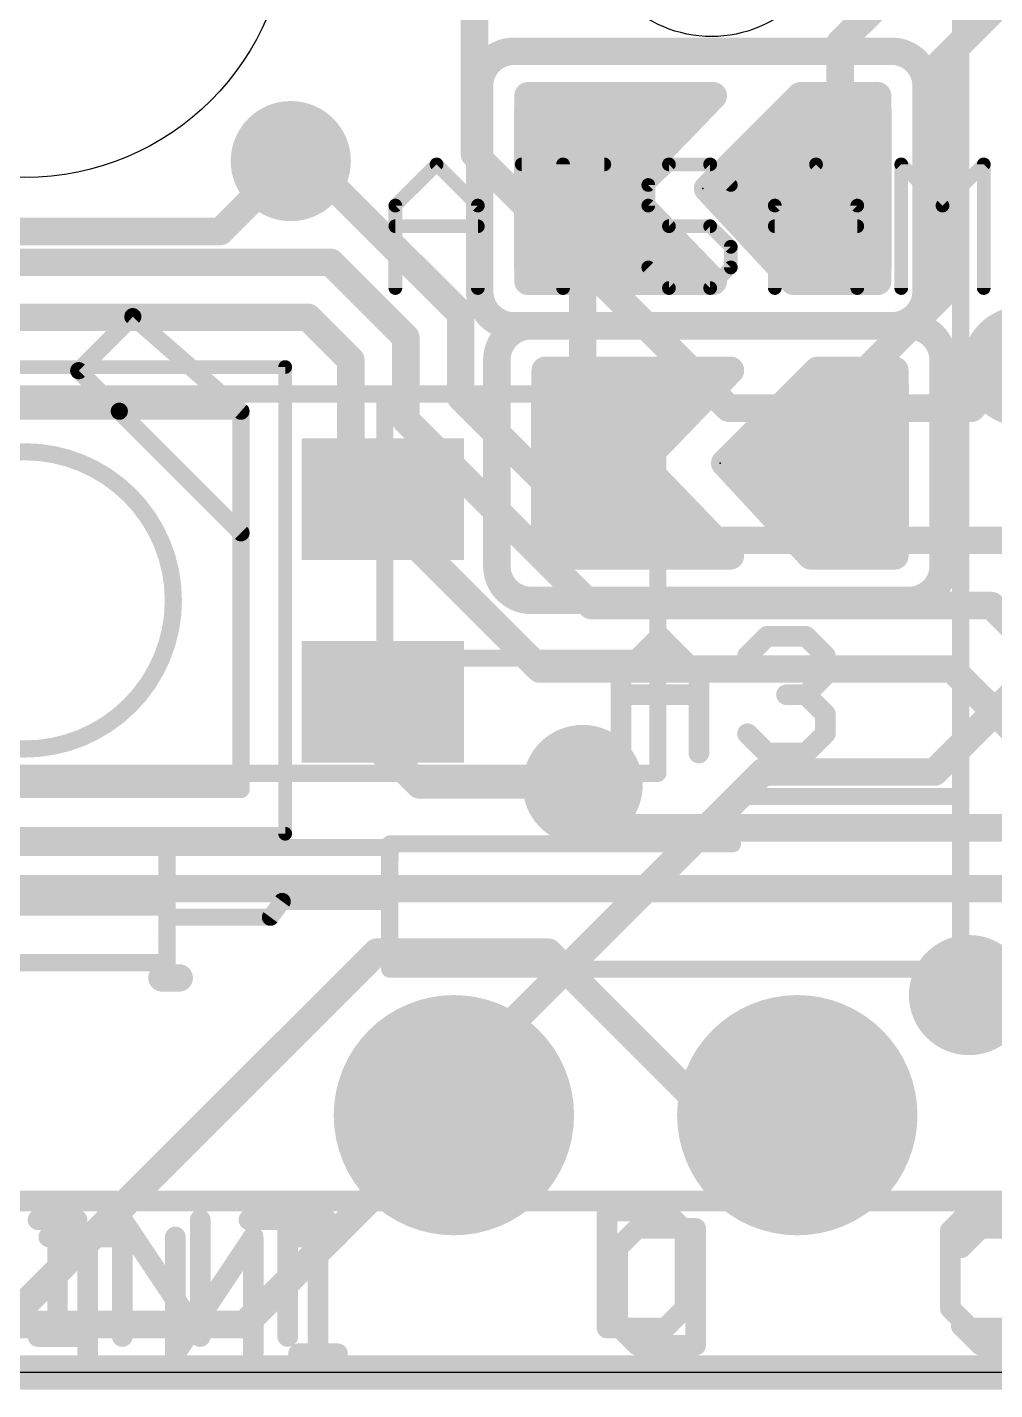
# Model space of a CAD drawing. Extents: x -1.5 to 77.7, y -1.7 to 21.7.
# Drawn here: x 28.59 to 35.75, y -0.13 to 9.96 of the extents above; entities that cross this region are included whole.
import ezdxf

# ---------------------------------------------------------------- set-up
doc = ezdxf.new("R2010")
doc.units = 0
for name, color, linetype in [('1', 12, 'CONTINUOUS'), ('16', 5, 'CONTINUOUS'), ('17', 110, 'CONTINUOUS'), ('18', 110, 'CONTINUOUS'), ('20', 53, 'CONTINUOUS'), ('21', 40, 'CONTINUOUS'), ('22', 6, 'CONTINUOUS'), ('23', 40, 'CONTINUOUS'), ('27', 4, 'CONTINUOUS'), ('46', 140, 'CONTINUOUS')]:
    doc.layers.add(name, color=color, linetype=linetype)

# ---------------------------------------------------------------- blocks, each defined once
blk = doc.blocks.new('ROUNDP')
at = {"const_width": 0.5}
blk.add_lwpolyline([(0, -0.25, 1), (0, 0.25, 1), (0, -0.25)], format="xyb", dxfattribs=at)
blk = doc.blocks.new('RECT')
blk.add_solid([(-0.5, -0.5), (0.5, -0.5), (-0.5, 0.5), (0.5, 0.5)])
blk = doc.blocks.new('RECT121920X243840R50')
at = {"const_width": 0.1905}
blk.add_lwpolyline([(0.2858, -0.5715), (0.2858, 0.5715, 0.4142), (0.1905, 0.6668), (-0.1905, 0.6668, 0.4142), (-0.2858, 0.5715), (-0.2858, -0.5715, 0.4142), (-0.1905, -0.6668), (0.1905, -0.6668, 0.4142)], format="xyb", close=True, dxfattribs=at)
blk.add_solid([(-0.2159, -0.5969), (0.2159, -0.5969), (-0.2159, 0.5969), (0.2159, 0.5969)])
blk = doc.blocks.new('ROUNDV')
at = {"const_width": 0.5}
blk.add_lwpolyline([(0, -0.25, 1), (0, 0.25, 1), (0, -0.25)], format="xyb", dxfattribs=at)

msp = doc.modelspace()

# ---------------------------------------------------------------- linework, layer by layer
at = {"layer": '1'}
for points, const_width in [([(34.6075, 9.8425), (35.286, 10.521)], 0.2032), ([(35.7417, 10.0845), (35.3568, 9.6996)], 0.2032), ([(34.6075, 9.8425), (34.6075, 8.763)], 0.2032), ([(35.3568, 9.6996), (35.3568, 7.974)], 0.2032), ([(33.6685, 9.4496), (32.2985, 9.4496)], 0.2032), ([(32.2985, 9.4496), (32.2985, 8.0764)], 0.2032), ([(33.0073, 8.763), (33.6685, 9.4496)], 0.2032), ([(33.6264, 8.763), (34.313, 9.4496)], 0.2032), ([(34.313, 9.4496), (34.8845, 9.4496)], 0.2032), ([(34.8845, 9.4496), (34.8845, 8.0764)], 0.2032), ([(32.2985, 9.3472), (33.5699, 9.3472)], 0.2032), ([(34.2106, 9.3472), (34.8845, 9.3472)], 0.2032), ([(32.2985, 9.144), (33.3742, 9.144)], 0.2032), ([(34.0074, 9.144), (34.8845, 9.144)], 0.2032), ([(30.0228, 8.4455), (30.5435, 8.9662)], 0.2032), ([(32.2985, 8.9408), (33.1785, 8.9408)], 0.2032), ([(33.8042, 8.9408), (34.8845, 8.9408)], 0.2032), ([(32.2985, 8.7376), (33.0318, 8.7376)], 0.2032), ([(32.5755, 8.763), (32.7025, 8.636)], 0.2032), ([(33.6685, 8.0764), (33.0073, 8.763)], 0.2032), ([(34.263, 8.0764), (33.6264, 8.763)], 0.2032), ([(33.65, 8.7376), (34.8845, 8.7376)], 0.2032), ([(32.7025, 8.636), (32.7025, 6.731)], 0.2032), ([(32.2985, 8.5344), (33.2274, 8.5344)], 0.2032), ([(33.8384, 8.5344), (34.8845, 8.5344)], 0.2032), ([(25.8445, 8.4455), (30.0228, 8.4455)], 0.2032), ([(32.2985, 8.3312), (33.4231, 8.3312)], 0.2032), ([(34.0268, 8.3312), (34.8845, 8.3312)], 0.2032), ([(32.2985, 8.128), (33.6188, 8.128)], 0.2032), ([(32.2985, 8.0764), (33.6685, 8.0764)], 0.2032), ([(34.2152, 8.128), (34.8845, 8.128)], 0.2032), ([(34.8845, 8.0764), (34.263, 8.0764)], 0.2032), ([(35.3568, 7.974), (34.7345, 7.3517)], 0.2032), ([(33.7955, 7.4176), (32.4255, 7.4176)], 0.2032), ([(32.4255, 7.4176), (32.4255, 6.0444)], 0.2032), ([(33.1343, 6.731), (33.7955, 7.4176)], 0.2032), ([(33.7534, 6.731), (34.44, 7.4176)], 0.2032), ([(34.44, 7.4176), (35.0115, 7.4176)], 0.2032), ([(35.0115, 7.4176), (35.0115, 6.0444)], 0.2032), ([(32.4255, 7.3152), (33.6969, 7.3152)], 0.2032), ([(34.3376, 7.3152), (35.0115, 7.3152)], 0.2032), ([(34.7345, 6.731), (34.7345, 7.3517)], 0.2032), ([(32.4255, 7.112), (33.5012, 7.112)], 0.2032), ([(34.1344, 7.112), (35.0115, 7.112)], 0.2032), ([(32.4255, 6.9088), (33.3055, 6.9088)], 0.2032), ([(33.9312, 6.9088), (35.0115, 6.9088)], 0.2032), ([(32.4255, 6.7056), (33.1588, 6.7056)], 0.2032), ([(33.7955, 6.0444), (33.1343, 6.731)], 0.2032), ([(34.39, 6.0444), (33.7534, 6.731)], 0.2032), ([(33.777, 6.7056), (35.0115, 6.7056)], 0.2032), ([(32.4255, 6.5024), (33.3544, 6.5024)], 0.2032), ([(33.9654, 6.5024), (35.0115, 6.5024)], 0.2032), ([(32.4255, 6.2992), (33.5501, 6.2992)], 0.2032), ([(34.1538, 6.2992), (35.0115, 6.2992)], 0.2032), ([(32.4255, 6.096), (33.7458, 6.096)], 0.2032), ([(34.3422, 6.096), (35.0115, 6.096)], 0.2032), ([(32.4255, 6.0444), (33.7955, 6.0444)], 0.2032), ([(35.0115, 6.0444), (34.39, 6.0444)], 0.2032), ([(36.068, 5.207), (35.306, 4.445)], 0.2032), ([(31.225, 4.965), (31.242, 4.948)], 0.254), ([(31.242, 4.948), (31.242, 4.6032)], 0.254), ([(31.496, 4.3492), (31.242, 4.6032)], 0.2032), ([(34.036, 4.445), (31.75, 2.159)], 0.2032), ([(35.306, 4.445), (34.036, 4.445)], 0.2032), ([(32.7025, 4.3492), (31.496, 4.3492)], 0.2032), ([(29.718, 2.921), (29.591, 2.921)], 0.2032), ([(31.75, 2.159), (31.75, 1.905)], 0.2032), ([(31.75, 1.905), (30.2006, 0.3556)], 0.2032), ([(30.2006, 0.3556), (6.7564, 0.3556)], 0.2032), ([(0, 0), (76.2, 0)], 0.254)]:
    msp.add_lwpolyline(points, dxfattribs=dict(at, const_width=const_width))
for points, const_width in [([(34.6583, 9.8425, 1), (34.5567, 9.8425)], 0.1016), ([(34.5716, 9.8784, 1), (34.6434, 9.8066)], 0.1016), ([(35.4076, 9.6996, 1), (35.306, 9.6996)], 0.1016), ([(35.3209, 9.7355, 1), (35.3927, 9.6636)], 0.1016), ([(32.2985, 9.5004, 1), (32.2985, 9.3988)], 0.1016), ([(32.3493, 9.4496, 1), (32.2477, 9.4496)], 0.1016), ([(33.7051, 9.4144, 1), (33.6319, 9.4848)], 0.1016), ([(33.6685, 9.3988, 1), (33.6685, 9.5004)], 0.1016), ([(34.313, 9.5004, 1), (34.313, 9.3988)], 0.1016), ([(34.3489, 9.4137, 1), (34.2771, 9.4855)], 0.1016), ([(34.9353, 9.4496, 1), (34.8337, 9.4496)], 0.1016), ([(34.8845, 9.3988, 1), (34.8845, 9.5004)], 0.1016), ([(32.2985, 9.398, 1), (32.2985, 9.2964)], 0.1016), ([(33.5699, 9.2964, 1), (33.5699, 9.398)], 0.1016), ([(34.2106, 9.398, 1), (34.2106, 9.2964)], 0.1016), ([(34.8845, 9.2964, 1), (34.8845, 9.398)], 0.1016), ([(32.2985, 9.1948, 1), (32.2985, 9.0932)], 0.1016), ([(33.3742, 9.0932, 1), (33.3742, 9.1948)], 0.1016), ([(34.0074, 9.1948, 1), (34.0074, 9.0932)], 0.1016), ([(34.8845, 9.0932, 1), (34.8845, 9.1948)], 0.1016), ([(30.5794, 8.9303, 1), (30.5076, 9.0021)], 0.1016), ([(32.2985, 8.9916, 1), (32.2985, 8.89)], 0.1016), ([(33.1785, 8.89, 1), (33.1785, 8.9916)], 0.1016), ([(33.8042, 8.9916, 1), (33.8042, 8.89)], 0.1016), ([(34.8845, 8.89, 1), (34.8845, 8.9916)], 0.1016), ([(32.2985, 8.7884, 1), (32.2985, 8.6868)], 0.1016), ([(32.6114, 8.7989, 1), (32.5396, 8.7271)], 0.1016), ([(33.0439, 8.7982, 1), (32.9707, 8.7278)], 0.1016), ([(32.9707, 8.7982, 1), (33.0439, 8.7278)], 0.1016), ([(33.0318, 8.6868, 1), (33.0318, 8.7884)], 0.1016), ([(33.6637, 8.7975, 1), (33.5891, 8.7285)], 0.1016), ([(33.5905, 8.7989, 1), (33.6623, 8.7271)], 0.1016), ([(33.65, 8.7884, 1), (33.65, 8.6868)], 0.1016), ([(34.5567, 8.763, 1), (34.6583, 8.763)], 0.1016), ([(34.8845, 8.6868, 1), (34.8845, 8.7884)], 0.1016), ([(32.7533, 8.636, 1), (32.6517, 8.636)], 0.1016), ([(32.6666, 8.6001, 1), (32.7384, 8.6719)], 0.1016), ([(32.2985, 8.5852, 1), (32.2985, 8.4836)], 0.1016), ([(33.2274, 8.4836, 1), (33.2274, 8.5852)], 0.1016), ([(33.8384, 8.5852, 1), (33.8384, 8.4836)], 0.1016), ([(34.8845, 8.4836, 1), (34.8845, 8.5852)], 0.1016), ([(29.9869, 8.4814, 1), (30.0587, 8.4096)], 0.1016), ([(30.0228, 8.3947, 1), (30.0228, 8.4963)], 0.1016), ([(32.2985, 8.382, 1), (32.2985, 8.2804)], 0.1016), ([(33.4231, 8.2804, 1), (33.4231, 8.382)], 0.1016), ([(34.0268, 8.382, 1), (34.0268, 8.2804)], 0.1016), ([(34.8845, 8.2804, 1), (34.8845, 8.382)], 0.1016), ([(32.2985, 8.1788, 1), (32.2985, 8.0772)], 0.1016), ([(32.2985, 8.1272, 1), (32.2985, 8.0256)], 0.1016), ([(33.6188, 8.0772, 1), (33.6188, 8.1788)], 0.1016), ([(33.6685, 8.0256, 1), (33.6685, 8.1272)], 0.1016), ([(34.2152, 8.1788, 1), (34.2152, 8.0772)], 0.1016), ([(34.263, 8.1272, 1), (34.263, 8.0256)], 0.1016), ([(34.8845, 8.0772, 1), (34.8845, 8.1788)], 0.1016), ([(34.8845, 8.0256, 1), (34.8845, 8.1272)], 0.1016), ([(32.2477, 8.0764, 1), (32.3493, 8.0764)], 0.1016), ([(33.6319, 8.0412, 1), (33.7051, 8.1116)], 0.1016), ([(34.2257, 8.0419, 1), (34.3003, 8.1109)], 0.1016), ([(34.8337, 8.0764, 1), (34.9353, 8.0764)], 0.1016), ([(35.3927, 7.938, 1), (35.3209, 8.0099)], 0.1016), ([(35.306, 7.974, 1), (35.4076, 7.974)], 0.1016), ([(32.4255, 7.4684, 1), (32.4255, 7.3668)], 0.1016), ([(32.4763, 7.4176, 1), (32.3747, 7.4176)], 0.1016), ([(33.8321, 7.3824, 1), (33.7589, 7.4528)], 0.1016), ([(33.7955, 7.3668, 1), (33.7955, 7.4684)], 0.1016), ([(34.44, 7.4684, 1), (34.44, 7.3668)], 0.1016), ([(34.4759, 7.3817, 1), (34.4041, 7.4535)], 0.1016), ([(35.0623, 7.4176, 1), (34.9607, 7.4176)], 0.1016), ([(35.0115, 7.3668, 1), (35.0115, 7.4684)], 0.1016), ([(32.4255, 7.366, 1), (32.4255, 7.2644)], 0.1016), ([(33.6969, 7.2644, 1), (33.6969, 7.366)], 0.1016), ([(34.3376, 7.366, 1), (34.3376, 7.2644)], 0.1016), ([(34.7853, 7.3517, 1), (34.6837, 7.3517)], 0.1016), ([(34.6986, 7.3876, 1), (34.7704, 7.3157)], 0.1016), ([(35.0115, 7.2644, 1), (35.0115, 7.366)], 0.1016), ([(32.4255, 7.1628, 1), (32.4255, 7.0612)], 0.1016), ([(33.5012, 7.0612, 1), (33.5012, 7.1628)], 0.1016), ([(34.1344, 7.1628, 1), (34.1344, 7.0612)], 0.1016), ([(35.0115, 7.0612, 1), (35.0115, 7.1628)], 0.1016), ([(32.4255, 6.9596, 1), (32.4255, 6.858)], 0.1016), ([(33.3055, 6.858, 1), (33.3055, 6.9596)], 0.1016), ([(33.9312, 6.9596, 1), (33.9312, 6.858)], 0.1016), ([(35.0115, 6.858, 1), (35.0115, 6.9596)], 0.1016), ([(32.4255, 6.7564, 1), (32.4255, 6.6548)], 0.1016), ([(32.6517, 6.731, 1), (32.7533, 6.731)], 0.1016), ([(33.1709, 6.7662, 1), (33.0977, 6.6958)], 0.1016), ([(33.0977, 6.7662, 1), (33.1709, 6.6958)], 0.1016), ([(33.1588, 6.6548, 1), (33.1588, 6.7564)], 0.1016), ([(33.7907, 6.7655, 1), (33.7161, 6.6965)], 0.1016), ([(33.7175, 6.7669, 1), (33.7893, 6.6951)], 0.1016), ([(33.777, 6.7564, 1), (33.777, 6.6548)], 0.1016), ([(34.6837, 6.731, 1), (34.7853, 6.731)], 0.1016), ([(35.0115, 6.6548, 1), (35.0115, 6.7564)], 0.1016), ([(32.4255, 6.5532, 1), (32.4255, 6.4516)], 0.1016), ([(33.3544, 6.4516, 1), (33.3544, 6.5532)], 0.1016), ([(33.9654, 6.5532, 1), (33.9654, 6.4516)], 0.1016), ([(35.0115, 6.4516, 1), (35.0115, 6.5532)], 0.1016), ([(32.4255, 6.35, 1), (32.4255, 6.2484)], 0.1016), ([(33.5501, 6.2484, 1), (33.5501, 6.35)], 0.1016), ([(34.1538, 6.35, 1), (34.1538, 6.2484)], 0.1016), ([(35.0115, 6.2484, 1), (35.0115, 6.35)], 0.1016), ([(32.4255, 6.1468, 1), (32.4255, 6.0452)], 0.1016), ([(33.7458, 6.0452, 1), (33.7458, 6.1468)], 0.1016), ([(34.3422, 6.1468, 1), (34.3422, 6.0452)], 0.1016), ([(35.0115, 6.0452, 1), (35.0115, 6.1468)], 0.1016), ([(32.4255, 6.0952, 1), (32.4255, 5.9936)], 0.1016), ([(32.3747, 6.0444, 1), (32.4763, 6.0444)], 0.1016), ([(33.7589, 6.0092, 1), (33.8321, 6.0796)], 0.1016), ([(33.7955, 5.9936, 1), (33.7955, 6.0952)], 0.1016), ([(34.39, 6.0952, 1), (34.39, 5.9936)], 0.1016), ([(34.3527, 6.0099, 1), (34.4273, 6.0789)], 0.1016), ([(34.9607, 6.0444, 1), (35.0623, 6.0444)], 0.1016), ([(35.0115, 5.9936, 1), (35.0115, 6.0952)], 0.1016), ([(31.2699, 5.0099, 1), (31.1801, 4.9201)], 0.127), ([(31.3055, 4.948, 1), (31.1785, 4.948)], 0.127), ([(31.1971, 4.9031, 1), (31.2869, 4.9929)], 0.127), ([(31.1785, 4.6032, 1), (31.3055, 4.6032)], 0.127), ([(31.2779, 4.6391, 1), (31.2061, 4.5673)], 0.1016), ([(34.036, 4.4958, 1), (34.036, 4.3942)], 0.1016), ([(34.0719, 4.4091, 1), (34.0001, 4.4809)], 0.1016), ([(35.306, 4.3942, 1), (35.306, 4.4958)], 0.1016), ([(31.496, 4.4, 1), (31.496, 4.2984)], 0.1016), ([(32.7025, 4.2984, 1), (32.7025, 4.4)], 0.1016), ([(35.2701, 4.4809, 1), (35.3419, 4.4091)], 0.1016), ([(31.4601, 4.3133, 1), (31.5319, 4.3851)], 0.1016), ([(29.591, 2.9718, 1), (29.591, 2.8702)], 0.1016), ([(29.718, 2.8702, 1), (29.718, 2.9718)], 0.1016), ([(31.8008, 2.159, 1), (31.6992, 2.159)], 0.1016), ([(31.7141, 2.1949, 1), (31.7859, 2.1231)], 0.1016), ([(31.6992, 1.905, 1), (31.8008, 1.905)], 0.1016), ([(31.7859, 1.8691, 1), (31.7141, 1.9409)], 0.1016), ([(30.1647, 0.3915, 1), (30.2365, 0.3197)], 0.1016), ([(30.2006, 0.3048, 1), (30.2006, 0.4064)], 0.1016)]:
    msp.add_lwpolyline(points, format="xyb", dxfattribs=dict(at, const_width=const_width))
at = {"layer": '16'}
for points, const_width in [([(31.9024, 10.2095), (31.9024, 9.017)], 0.2032), ([(31.9024, 9.017), (33.782, 7.1374)], 0.2032), ([(30.5435, 8.9662), (30.6705, 8.9662)], 0.2032), ([(31.8008, 7.8359), (30.6705, 8.9662)], 0.2032), ([(30.8388, 8.2169), (23.7744, 8.2169)], 0.2032), ([(31.3944, 7.6613), (30.8388, 8.2169)], 0.2032), ([(23.0505, 7.8105), (30.6705, 7.8105)], 0.2032), ([(30.6705, 7.8105), (30.988, 7.493)], 0.2032), ([(31.8008, 7.8359), (31.8008, 7.2168)], 0.2032), ([(31.3944, 7.0485), (31.3944, 7.6613)], 0.2032), ([(30.988, 7.493), (30.988, 6.604)], 0.2032), ([(35.5799, 7.1374), (35.9537, 7.5112)], 0.2032), ([(31.8008, 7.2168), (32.8581, 6.1595)], 0.2032), ([(33.782, 7.1374), (35.5799, 7.1374)], 0.2032), ([(32.766, 5.6769), (31.3944, 7.0485)], 0.2032), ([(30.988, 6.604), (32.385, 5.207)], 0.2032), ([(36.576, 6.1595), (32.8581, 6.1595)], 0.2032), ([(35.7251, 5.6769), (32.766, 5.6769)], 0.2032), ([(36.322, 5.08), (35.7251, 5.6769)], 0.2032), ([(32.385, 5.207), (35.433, 5.207)], 0.2032), ([(36.195, 4.445), (35.433, 5.207)], 0.2032), ([(32.7025, 4.3492), (33.02, 4.0317)], 0.2032), ([(39.0525, 4.0317), (33.02, 4.0317)], 0.2032), ([(26.4795, 3.5814), (36.4236, 3.5814)], 0.2032), ([(28.4894, 0.4224), (31.1785, 3.1115)], 0.2032), ([(31.1785, 3.1115), (32.4485, 3.1115)], 0.2032), ([(33.655, 1.905), (32.4485, 3.1115)], 0.2032), ([(34.29, 1.905), (33.655, 1.905)], 0.2032), ([(0, 0), (76.2, 0)], 0.254)]:
    msp.add_lwpolyline(points, dxfattribs=dict(at, const_width=const_width))
at = {"layer": '16', "const_width": 0.1016}
for points in [[(31.9383, 9.0529, 1), (31.8665, 8.9811)], [(30.5435, 9.017, 1), (30.5435, 8.9154)], [(30.7064, 9.0021, 1), (30.6346, 8.9303)], [(30.6705, 8.9154, 1), (30.6705, 9.017)], [(31.8516, 9.017, 1), (31.9532, 9.017)], [(30.8748, 8.2528, 1), (30.8029, 8.181)], [(30.8388, 8.1661, 1), (30.8388, 8.2677)], [(30.7064, 7.8464, 1), (30.6346, 7.7746)], [(30.6705, 7.7597, 1), (30.6705, 7.8613)], [(31.8516, 7.8359, 1), (31.75, 7.8359)], [(31.7649, 7.8, 1), (31.8367, 7.8718)], [(31.4452, 7.6613, 1), (31.3436, 7.6613)], [(31.3585, 7.6254, 1), (31.4303, 7.6973)], [(31.0388, 7.493, 1), (30.9372, 7.493)], [(30.9521, 7.4571, 1), (31.0239, 7.5289)], [(31.8367, 7.2528, 1), (31.7649, 7.1809)], [(31.75, 7.2168, 1), (31.8516, 7.2168)], [(33.782, 7.1882, 1), (33.782, 7.0866)], [(33.7461, 7.1015, 1), (33.8179, 7.1733)], [(35.544, 7.1733, 1), (35.6158, 7.1015)], [(35.5799, 7.0866, 1), (35.5799, 7.1882)], [(31.4303, 7.0844, 1), (31.3585, 7.0126)], [(31.3436, 7.0485, 1), (31.4452, 7.0485)], [(31.0239, 6.6399, 1), (30.9521, 6.5681)], [(30.9372, 6.604, 1), (31.0388, 6.604)], [(32.8581, 6.2103, 1), (32.8581, 6.1087)], [(32.8222, 6.1236, 1), (32.8941, 6.1954)], [(32.766, 5.7277, 1), (32.766, 5.6261)], [(32.7301, 5.641, 1), (32.8019, 5.7128)], [(35.761, 5.7128, 1), (35.6892, 5.641)], [(35.7251, 5.6261, 1), (35.7251, 5.7277)], [(32.385, 5.2578, 1), (32.385, 5.1562)], [(32.3491, 5.1711, 1), (32.4209, 5.2429)], [(35.4689, 5.2429, 1), (35.3971, 5.1711)], [(35.433, 5.1562, 1), (35.433, 5.2578)], [(32.7384, 4.3851, 1), (32.6666, 4.3133)], [(33.02, 4.0825, 1), (33.02, 3.9809)], [(32.9841, 3.9958, 1), (33.0559, 4.0676)], [(31.1785, 3.1623, 1), (31.1785, 3.0607)], [(31.2144, 3.0756, 1), (31.1426, 3.1474)], [(32.4844, 3.1474, 1), (32.4126, 3.0756)], [(32.4485, 3.0607, 1), (32.4485, 3.1623)], [(33.655, 1.9558, 1), (33.655, 1.8542)], [(33.6191, 1.8691, 1), (33.6909, 1.9409)], [(34.29, 1.8542, 1), (34.29, 1.9558)]]:
    msp.add_lwpolyline(points, format="xyb", dxfattribs=at)
at = {"layer": '20'}
msp.add_line((73.66, 0), (2.54, 0), dxfattribs=at)
for centre, radius in [((28.575, 10.795), 1.95), ((33.655, 10.795), 0.9068)]:
    msp.add_circle(centre, radius, dxfattribs=at)
at = {"layer": '21'}
for points, const_width in [([(32.1945, 9.779, 0.4142), (31.9405, 9.525)], 0.2032), ([(32.1945, 9.8298, 1), (32.1945, 9.7282)], 0.1016), ([(32.1945, 9.7282, 1), (32.1945, 9.8298)], 0.1016), ([(35.2425, 9.525, 0.4142), (34.9885, 9.779)], 0.2032), ([(34.9885, 9.8298, 1), (34.9885, 9.7282)], 0.1016), ([(34.9885, 9.7282, 1), (34.9885, 9.8298)], 0.1016), ([(31.9913, 9.525, 1), (31.8897, 9.525)], 0.1016), ([(35.2933, 9.525, 1), (35.1917, 9.525)], 0.1016), ([(31.8897, 9.525, 1), (31.9913, 9.525)], 0.1016), ([(35.1917, 9.525, 1), (35.2933, 9.525)], 0.1016), ([(31.9405, 8.001, 0.4142), (32.1945, 7.747)], 0.2032), ([(31.9913, 8.001, 1), (31.8897, 8.001)], 0.1016), ([(34.9885, 7.747, 0.4142), (35.2425, 8.001)], 0.2032), ([(35.2933, 8.001, 1), (35.1917, 8.001)], 0.1016), ([(31.8897, 8.001, 1), (31.9913, 8.001)], 0.1016), ([(35.1917, 8.001, 1), (35.2933, 8.001)], 0.1016), ([(32.3215, 7.747, 0.4142), (32.0675, 7.493)], 0.2032), ([(32.1945, 7.7978, 1), (32.1945, 7.6962)], 0.1016), ([(32.1945, 7.6962, 1), (32.1945, 7.7978)], 0.1016), ([(32.3215, 7.7978, 1), (32.3215, 7.6962)], 0.1016), ([(32.3215, 7.6962, 1), (32.3215, 7.7978)], 0.1016), ([(34.9885, 7.7978, 1), (34.9885, 7.6962)], 0.1016), ([(34.9885, 7.6962, 1), (34.9885, 7.7978)], 0.1016), ([(35.3695, 7.493, 0.4142), (35.1155, 7.747)], 0.2032), ([(35.1155, 7.7978, 1), (35.1155, 7.6962)], 0.1016), ([(35.1155, 7.6962, 1), (35.1155, 7.7978)], 0.1016), ([(32.1183, 7.493, 1), (32.0167, 7.493)], 0.1016), ([(35.4203, 7.493, 1), (35.3187, 7.493)], 0.1016), ([(32.0167, 7.493, 1), (32.1183, 7.493)], 0.1016), ([(35.3187, 7.493, 1), (35.4203, 7.493)], 0.1016), ([(32.0675, 5.969, 0.4142), (32.3215, 5.715)], 0.2032), ([(32.1183, 5.969, 1), (32.0167, 5.969)], 0.1016), ([(35.1155, 5.715, 0.4142), (35.3695, 5.969)], 0.2032), ([(35.4203, 5.969, 1), (35.3187, 5.969)], 0.1016), ([(32.0167, 5.969, 1), (32.1183, 5.969)], 0.1016), ([(35.3187, 5.969, 1), (35.4203, 5.969)], 0.1016), ([(32.3215, 5.7658, 1), (32.3215, 5.6642)], 0.1016), ([(32.3215, 5.6642, 1), (32.3215, 5.7658)], 0.1016), ([(35.1155, 5.7658, 1), (35.1155, 5.6642)], 0.1016), ([(35.1155, 5.6642, 1), (35.1155, 5.7658)], 0.1016), ([(33.3012, 5.476, 1), (33.2474, 5.4221)], 0.0762), ([(33.3012, 5.4221, 1), (33.2474, 5.476)], 0.0762), ([(34.0658, 5.4871, 1), (34.0658, 5.4109)], 0.0762), ([(34.0927, 5.4221, 1), (34.0388, 5.476)], 0.0762), ([(34.3808, 5.476, 1), (34.3269, 5.4221)], 0.0762), ([(34.3539, 5.4109, 1), (34.3539, 5.4871)], 0.0762), ([(33.8948, 5.3319, 1), (33.9486, 5.278)], 0.0762), ([(34.536, 5.305, 1), (34.4598, 5.305)], 0.0762), ([(34.471, 5.278, 1), (34.5249, 5.3319)], 0.0762), ([(32.9592, 5.1879, 1), (33.0131, 5.134)], 0.0762), ([(33.0243, 5.1609, 1), (32.9481, 5.1609)], 0.0762), ([(33.6005, 5.1609, 1), (33.5243, 5.1609)], 0.0762), ([(33.5355, 5.134, 1), (33.5893, 5.1879)], 0.0762), ([(34.4598, 5.1609, 1), (34.536, 5.1609)], 0.0762), ([(34.5249, 5.134, 1), (34.471, 5.1879)], 0.0762), ([(32.9862, 5.055, 1), (32.9862, 4.9788)], 0.0762), ([(33.5624, 4.9788, 1), (33.5624, 5.055)], 0.0762), ([(34.2098, 5.055, 1), (34.2098, 4.9788)], 0.0762), ([(34.3808, 5.0438, 1), (34.3269, 4.9899)], 0.0762), ([(34.3269, 5.0438, 1), (34.3808, 4.9899)], 0.0762), ([(34.3539, 4.9788, 1), (34.3539, 5.055)], 0.0762), ([(34.536, 4.8728, 1), (34.4598, 4.8728)], 0.0762), ([(34.471, 4.8459, 1), (34.5249, 4.8998)], 0.0762), ([(33.9486, 4.7557, 1), (33.8948, 4.7018)], 0.0762), ([(34.4598, 4.7288, 1), (34.536, 4.7288)], 0.0762), ([(34.5249, 4.7018, 1), (34.471, 4.7557)], 0.0762), ([(34.0658, 4.6228, 1), (34.0658, 4.5466)], 0.0762), ([(34.0388, 4.5578, 1), (34.0927, 4.6116)], 0.0762), ([(34.3269, 4.6116, 1), (34.3808, 4.5578)], 0.0762), ([(34.3539, 4.5466, 1), (34.3539, 4.6228)], 0.0762), ([(32.9481, 4.5847, 1), (33.0243, 4.5847)], 0.0762), ([(33.5243, 4.5847, 1), (33.6005, 4.5847)], 0.0762), ([(32.9205, 1.1945, 1), (32.8443, 1.1945)], 0.0762), ([(32.8824, 1.2326, 1), (32.8824, 1.1564)], 0.0762), ([(33.3416, 1.2215, 1), (33.2877, 1.1676)], 0.0762), ([(33.3146, 1.1564, 1), (33.3146, 1.2326)], 0.0762), ([(35.5665, 1.2326, 1), (35.5665, 1.1564)], 0.0762), ([(35.5934, 1.1676, 1), (35.5396, 1.2215)], 0.0762), ([(28.6738, 1.1691, 1), (28.6738, 1.0929)], 0.0762), ([(28.856, 1.131, 1), (28.7798, 1.131)], 0.0762), ([(28.962, 1.0929, 1), (28.962, 1.1691)], 0.0762), ([(29.3292, 1.1522, 1), (29.2658, 1.1099)], 0.0762), ([(29.3356, 1.131, 1), (29.2594, 1.131)], 0.0762), ([(29.9118, 1.131, 1), (29.8356, 1.131)], 0.0762), ([(30.233, 1.1691, 1), (30.233, 1.0929)], 0.0762), ([(30.5593, 1.131, 1), (30.4831, 1.131)], 0.0762), ([(30.8093, 1.0929, 1), (30.8093, 1.1691)], 0.0762), ([(33.4968, 1.0505, 1), (33.4206, 1.0505)], 0.0762), ([(33.4317, 1.0235, 1), (33.4856, 1.0774)], 0.0762), ([(35.4605, 1.0505, 1), (35.3843, 1.0505)], 0.0762), ([(35.3955, 1.0774, 1), (35.4494, 1.0235)], 0.0762), ([(33.4206, 0.4743, 1), (33.4968, 0.4743)], 0.0762), ([(33.4856, 0.4473, 1), (33.4317, 0.5012)], 0.0762), ([(35.4494, 0.5012, 1), (35.3955, 0.4473)], 0.0762), ([(35.3843, 0.4743, 1), (35.4605, 0.4743)], 0.0762), ([(32.8824, 0.3683, 1), (32.8824, 0.2921)], 0.0762), ([(33.3146, 0.2921, 1), (33.3146, 0.3683)], 0.0762), ([(35.5665, 0.3683, 1), (35.5665, 0.2921)], 0.0762), ([(28.6738, 0.3048, 1), (28.6738, 0.2286)], 0.0762), ([(28.7798, 0.2667, 1), (28.856, 0.2667)], 0.0762), ([(28.962, 0.2286, 1), (28.962, 0.3048)], 0.0762), ([(29.2594, 0.2667, 1), (29.3356, 0.2667)], 0.0762), ([(29.8356, 0.2667, 1), (29.9118, 0.2667)], 0.0762), ([(29.842, 0.2456, 1), (29.9054, 0.2878)], 0.0762), ([(30.4831, 0.2667, 1), (30.5593, 0.2667)], 0.0762), ([(32.8443, 0.3302, 1), (32.9205, 0.3302)], 0.0762), ([(33.2877, 0.3571, 1), (33.3416, 0.3033)], 0.0762), ([(35.5396, 0.3033, 1), (35.5934, 0.3571)], 0.0762)]:
    msp.add_lwpolyline(points, format="xyb", dxfattribs=dict(at, const_width=const_width))
for points, const_width in [([(32.1945, 9.779), (34.9885, 9.779)], 0.2032), ([(31.9405, 9.525), (31.9405, 8.001)], 0.2032), ([(35.2425, 9.525), (35.2425, 8.001)], 0.2032), ([(34.9885, 7.747), (32.1945, 7.747)], 0.2032), ([(32.3215, 7.747), (35.1155, 7.747)], 0.2032), ([(32.0675, 7.493), (32.0675, 5.969)], 0.2032), ([(35.3695, 7.493), (35.3695, 5.969)], 0.2032), ([(35.1155, 5.715), (32.3215, 5.715)], 0.2032), ([(32.9862, 5.1609), (33.2743, 5.449)], 0.1524), ([(33.2743, 5.449), (33.5624, 5.1609)], 0.1524), ([(33.9217, 5.305), (34.0658, 5.449)], 0.1524), ([(34.0658, 5.449), (34.3539, 5.449)], 0.1524), ([(34.3539, 5.449), (34.4979, 5.305)], 0.1524), ([(34.4979, 5.305), (34.4979, 5.1609)], 0.1524), ([(32.9862, 4.5847), (32.9862, 5.1609)], 0.1524), ([(33.5624, 5.1609), (33.5624, 4.5847)], 0.1524), ([(34.4979, 5.1609), (34.3539, 5.0169)], 0.1524), ([(32.9862, 5.0169), (33.5624, 5.0169)], 0.1524), ([(34.3539, 5.0169), (34.2098, 5.0169)], 0.1524), ([(34.3539, 5.0169), (34.4979, 4.8728)], 0.1524), ([(34.4979, 4.8728), (34.4979, 4.7288)], 0.1524), ([(34.0658, 4.5847), (33.9217, 4.7288)], 0.1524), ([(34.4979, 4.7288), (34.3539, 4.5847)], 0.1524), ([(34.3539, 4.5847), (34.0658, 4.5847)], 0.1524), ([(32.8824, 1.1945), (32.8824, 0.3302)], 0.1524), ([(33.3146, 1.1945), (32.8824, 1.1945)], 0.1524), ([(33.4587, 1.0505), (33.3146, 1.1945)], 0.1524), ([(35.5665, 1.1945), (35.4224, 1.0505)], 0.1524), ([(35.8546, 1.1945), (35.5665, 1.1945)], 0.1524), ([(28.6738, 1.131), (28.962, 1.131)], 0.1524), ([(28.8179, 0.2667), (28.8179, 1.131)], 0.1524), ([(29.2975, 0.2667), (29.2975, 1.131)], 0.1524), ([(29.2975, 1.131), (29.8737, 0.2667)], 0.1524), ([(29.8737, 0.2667), (29.8737, 1.131)], 0.1524), ([(30.233, 1.131), (30.8093, 1.131)], 0.1524), ([(30.5212, 0.2667), (30.5212, 1.131)], 0.1524), ([(33.4587, 0.4743), (33.4587, 1.0505)], 0.1524), ([(35.4224, 1.0505), (35.4224, 0.4743)], 0.1524), ([(33.3146, 0.3302), (33.4587, 0.4743)], 0.1524), ([(35.4224, 0.4743), (35.5665, 0.3302)], 0.1524), ([(32.8824, 0.3302), (33.3146, 0.3302)], 0.1524), ([(35.5665, 0.3302), (35.8546, 0.3302)], 0.1524), ([(28.6738, 0.2667), (28.962, 0.2667)], 0.1524)]:
    msp.add_lwpolyline(points, dxfattribs=dict(at, const_width=const_width))
at = {"layer": '22'}
for points, const_width in [([(35.499, 18.55), (35.499, 4.264)], 0.127), ([(28.975, 7.415), (29.375, 7.815)], 0.127), ([(29.375, 7.815), (30.175, 7.115)], 0.127), ([(29.275, 7.115), (28.975, 7.415)], 0.127), ([(33.258, 7.243), (23.88, 7.243)], 0.127), ([(31.239, 5.287), (31.239, 7.237)], 0.127), ([(33.258, 4.435), (33.258, 7.243)], 0.127), ([(29.275, 7.115), (26.975, 7.115)], 0.127), ([(30.175, 7.115), (29.275, 7.115)], 0.127), ([(30.175, 6.215), (29.275, 7.115)], 0.127), ([(30.175, 6.215), (30.175, 7.115)], 0.127), ([(30.175, 4.315), (30.175, 6.215)], 0.127), ([(33.261, 5.287), (31.239, 5.287)], 0.127), ([(23.88, 4.435), (33.258, 4.435)], 0.127), ([(26.975, 4.315), (30.175, 4.315)], 0.127), ([(33.81, 3.913), (33.81, 4.264)], 0.127), ([(33.81, 4.264), (35.499, 4.264)], 0.127), ([(35.499, 4.264), (35.499, 2.986)], 0.127), ([(31.275, 3.886), (25.887, 3.886)], 0.127), ([(29.628, 3.883), (29.625, 3.883)], 0.127), ([(29.628, 3.196), (29.628, 3.883)], 0.127), ([(31.275, 2.986), (31.275, 3.886)], 0.127), ([(31.278, 3.913), (31.278, 3.799)], 0.127), ([(31.278, 3.913), (33.81, 3.913)], 0.127), ([(30.393, 3.37), (30.48, 3.487)], 0.127), ([(30.48, 3.487), (31.266, 3.487)], 0.127), ([(27.519, 3.445), (29.616, 3.445)], 0.127), ([(29.634, 3.37), (29.634, 3.373)], 0.127), ([(30.393, 3.37), (29.634, 3.37)], 0.127), ([(29.628, 3.178), (29.628, 3.034)], 0.127), ([(29.628, 3.034), (27.519, 3.034)], 0.127), ([(35.499, 2.986), (31.275, 2.986)], 0.127), ([(20.32, 1.27), (36.83, 1.27)], 0.1524), ([(32.9623, 0.9235), (33.1064, 1.0675)], 0.1524), ([(33.1064, 1.0675), (33.5386, 1.0675)], 0.1524), ([(33.5386, 1.0675), (33.5386, 0.2032)], 0.1524), ([(35.5023, 0.9235), (35.6464, 1.0675)], 0.1524), ([(35.6464, 1.0675), (35.9345, 1.0675)], 0.1524), ([(29.33, 1.004), (28.7537, 1.004)], 0.1524), ([(29.0419, 0.1397), (29.0419, 1.004)], 0.1524), ([(30.2655, 1.004), (29.6893, 0.1397)], 0.1524), ([(29.6893, 0.1397), (29.6893, 1.004)], 0.1524), ([(30.2655, 0.1397), (30.2655, 1.004)], 0.1524), ([(30.8892, 1.004), (30.601, 1.004)], 0.1524), ([(30.7451, 0.1397), (30.7451, 1.004)], 0.1524), ([(32.9623, 0.3473), (32.9623, 0.9235)], 0.1524), ([(33.1064, 0.2032), (32.9623, 0.3473)], 0.1524), ([(35.6464, 0.2032), (35.5023, 0.3473)], 0.1524), ([(30.8892, 0.1397), (30.601, 0.1397)], 0.1524), ([(33.5386, 0.2032), (33.1064, 0.2032)], 0.1524), ([(35.9345, 0.2032), (35.6464, 0.2032)], 0.1524)]:
    msp.add_lwpolyline(points, dxfattribs=dict(at, const_width=const_width))
for points, const_width in [([(29.3959, 7.8389, 1), (29.3541, 7.7911)], 0.0635), ([(29.3975, 7.7925, 1), (29.3525, 7.8375)], 0.0635), ([(28.9975, 7.4375, 1), (28.9525, 7.3925)], 0.0635), ([(28.9525, 7.4375, 1), (28.9975, 7.3925)], 0.0635), ([(31.2707, 7.237, 1), (31.2073, 7.237)], 0.0635), ([(33.2898, 7.243, 1), (33.2263, 7.243)], 0.0635), ([(33.258, 7.2113, 1), (33.258, 7.2748)], 0.0635), ([(29.2975, 7.1375, 1), (29.2525, 7.0925)], 0.0635), ([(29.275, 7.1467, 1), (29.275, 7.0833)], 0.0635), ([(29.2525, 7.0925, 1), (29.2975, 7.1375)], 0.0635), ([(29.275, 7.0833, 1), (29.275, 7.1467)], 0.0635), ([(30.2067, 7.115, 1), (30.1433, 7.115)], 0.0635), ([(30.1541, 7.0911, 1), (30.1959, 7.1389)], 0.0635), ([(30.175, 7.0833, 1), (30.175, 7.1467)], 0.0635), ([(28.575, 4.615, 1), (28.575, 6.815, 1), (28.575, 4.615)], 0.127), ([(30.2067, 6.215, 1), (30.1433, 6.215)], 0.0635), ([(30.1525, 6.1925, 1), (30.1975, 6.2375)], 0.0635), ([(30.1433, 6.215, 1), (30.2067, 6.215)], 0.0635), ([(31.239, 5.3187, 1), (31.239, 5.2553)], 0.0635), ([(33.261, 5.2553, 1), (33.261, 5.3187)], 0.0635), ([(31.2073, 5.287, 1), (31.2707, 5.287)], 0.0635), ([(33.2263, 4.435, 1), (33.2898, 4.435)], 0.0635), ([(33.258, 4.4033, 1), (33.258, 4.4668)], 0.0635), ([(30.1433, 4.315, 1), (30.2067, 4.315)], 0.0635), ([(30.175, 4.2833, 1), (30.175, 4.3468)], 0.0635), ([(33.8418, 4.264, 1), (33.7782, 4.264)], 0.0635), ([(33.81, 4.2957, 1), (33.81, 4.2323)], 0.0635), ([(35.5308, 4.264, 1), (35.4672, 4.264)], 0.0635), ([(35.4672, 4.264, 1), (35.5308, 4.264)], 0.0635), ([(35.499, 4.2323, 1), (35.499, 4.2957)], 0.0635), ([(29.625, 3.9148, 1), (29.625, 3.8512)], 0.0635), ([(29.6597, 3.883, 1), (29.5963, 3.883)], 0.0635), ([(29.628, 3.8512, 1), (29.628, 3.9148)], 0.0635), ([(31.3068, 3.886, 1), (31.2433, 3.886)], 0.0635), ([(31.278, 3.9448, 1), (31.278, 3.8813)], 0.0635), ([(31.3098, 3.913, 1), (31.2463, 3.913)], 0.0635), ([(31.275, 3.8542, 1), (31.275, 3.9178)], 0.0635), ([(33.7782, 3.913, 1), (33.8418, 3.913)], 0.0635), ([(33.81, 3.8813, 1), (33.81, 3.9448)], 0.0635), ([(31.2463, 3.799, 1), (31.3098, 3.799)], 0.0635), ([(30.48, 3.5188, 1), (30.48, 3.4552)], 0.0635), ([(30.5055, 3.4681, 1), (30.4545, 3.5059)], 0.0635), ([(31.266, 3.4552, 1), (31.266, 3.5188)], 0.0635), ([(29.634, 3.4018, 1), (29.634, 3.3382)], 0.0635), ([(29.6657, 3.373, 1), (29.6023, 3.373)], 0.0635), ([(29.616, 3.4133, 1), (29.616, 3.4768)], 0.0635), ([(30.393, 3.3382, 1), (30.393, 3.4018)], 0.0635), ([(29.6023, 3.37, 1), (29.6657, 3.37)], 0.0635), ([(30.3675, 3.3889, 1), (30.4185, 3.3511)], 0.0635), ([(29.6597, 3.178, 1), (29.5963, 3.178)], 0.0635), ([(29.5963, 3.196, 1), (29.6597, 3.196)], 0.0635), ([(29.5963, 3.034, 1), (29.6597, 3.034)], 0.0635), ([(29.628, 3.0023, 1), (29.628, 3.0658)], 0.0635), ([(31.275, 3.0178, 1), (31.275, 2.9543)], 0.0635), ([(35.499, 2.9543, 1), (35.499, 3.0178)], 0.0635), ([(31.2433, 2.986, 1), (31.3068, 2.986)], 0.0635), ([(35.4672, 2.986, 1), (35.5308, 2.986)], 0.0635), ([(33.1064, 1.1056, 1), (33.1064, 1.0294)], 0.0762), ([(33.1333, 1.0406, 1), (33.0794, 1.0945)], 0.0762), ([(33.5767, 1.0675, 1), (33.5005, 1.0675)], 0.0762), ([(33.5386, 1.0294, 1), (33.5386, 1.1056)], 0.0762), ([(35.6464, 1.1056, 1), (35.6464, 1.0294)], 0.0762), ([(35.6733, 1.0406, 1), (35.6194, 1.0945)], 0.0762), ([(28.7537, 1.0421, 1), (28.7537, 0.9659)], 0.0762), ([(29.08, 1.004, 1), (29.0038, 1.004)], 0.0762), ([(29.33, 0.9659, 1), (29.33, 1.0421)], 0.0762), ([(29.7274, 1.004, 1), (29.6512, 1.004)], 0.0762), ([(30.3036, 1.004, 1), (30.2274, 1.004)], 0.0762), ([(30.2972, 0.9829, 1), (30.2338, 1.0252)], 0.0762), ([(30.601, 1.0421, 1), (30.601, 0.9659)], 0.0762), ([(30.7832, 1.004, 1), (30.707, 1.004)], 0.0762), ([(30.8892, 0.9659, 1), (30.8892, 1.0421)], 0.0762), ([(33.0004, 0.9235, 1), (32.9242, 0.9235)], 0.0762), ([(32.9354, 0.9504, 1), (32.9893, 0.8965)], 0.0762), ([(35.4754, 0.9504, 1), (35.5293, 0.8965)], 0.0762), ([(32.9893, 0.3742, 1), (32.9354, 0.3203)], 0.0762), ([(35.5293, 0.3742, 1), (35.4754, 0.3203)], 0.0762), ([(32.9242, 0.3473, 1), (33.0004, 0.3473)], 0.0762), ([(30.601, 0.1778, 1), (30.601, 0.1016)], 0.0762), ([(30.8892, 0.1016, 1), (30.8892, 0.1778)], 0.0762), ([(33.1064, 0.2413, 1), (33.1064, 0.1651)], 0.0762), ([(33.0794, 0.1763, 1), (33.1333, 0.2301)], 0.0762), ([(33.5005, 0.2032, 1), (33.5767, 0.2032)], 0.0762), ([(33.5386, 0.1651, 1), (33.5386, 0.2413)], 0.0762), ([(35.6464, 0.2413, 1), (35.6464, 0.1651)], 0.0762), ([(35.6194, 0.1763, 1), (35.6733, 0.2301)], 0.0762), ([(29.0038, 0.1397, 1), (29.08, 0.1397)], 0.0762), ([(29.6576, 0.1608, 1), (29.721, 0.1186)], 0.0762), ([(29.6512, 0.1397, 1), (29.7274, 0.1397)], 0.0762), ([(30.2274, 0.1397, 1), (30.3036, 0.1397)], 0.0762), ([(30.707, 0.1397, 1), (30.7832, 0.1397)], 0.0762)]:
    msp.add_lwpolyline(points, format="xyb", dxfattribs=dict(at, const_width=const_width))
at = {"layer": '23'}
for p in [(33.5915, 8.763), (33.7185, 6.731)]:
    msp.add_point(p, dxfattribs=at)
at = {"layer": '27', "const_width": 0.1016}
for points in [[(31.317, 8.6369), (31.6221, 8.942)], [(31.6221, 8.942), (31.9271, 8.6369)], [(32.2525, 8.942), (32.8626, 8.942)], [(32.5576, 8.0268), (32.5576, 8.942)], [(33.3406, 8.942), (33.188, 8.7895)], [(33.6456, 8.942), (33.3406, 8.942)], [(33.7982, 8.7895), (33.6456, 8.942)], [(34.1236, 8.6369), (34.4286, 8.942)], [(34.4286, 8.942), (34.7337, 8.6369)], [(35.0591, 8.0268), (35.0591, 8.942)], [(35.0591, 8.942), (35.3641, 8.6369)], [(35.3641, 8.6369), (35.6692, 8.942)], [(35.6692, 8.942), (35.6692, 8.0268)], [(33.188, 8.7895), (33.188, 8.6369)], [(31.317, 8.0268), (31.317, 8.6369)], [(31.9271, 8.6369), (31.9271, 8.0268)], [(33.188, 8.6369), (33.3406, 8.4844)], [(34.1236, 8.0268), (34.1236, 8.6369)], [(34.7337, 8.6369), (34.7337, 8.0268)], [(31.317, 8.4844), (31.9271, 8.4844)], [(33.3406, 8.4844), (33.6456, 8.4844)], [(33.6456, 8.4844), (33.7982, 8.3319)], [(34.1236, 8.4844), (34.7337, 8.4844)], [(33.7982, 8.3319), (33.7982, 8.1793)], [(33.3406, 8.0268), (33.188, 8.1793)], [(33.7982, 8.1793), (33.6456, 8.0268)], [(33.6456, 8.0268), (33.3406, 8.0268)]]:
    msp.add_lwpolyline(points, dxfattribs=at)
at = {"layer": '27', "const_width": 0.0508}
for points in [[(31.64, 8.9599, 1), (31.6041, 8.924)], [(31.64, 8.924, 1), (31.6041, 8.9599)], [(32.2525, 8.9674, 1), (32.2525, 8.9166)], [(32.583, 8.942, 1), (32.5322, 8.942)], [(32.8626, 8.9166, 1), (32.8626, 8.9674)], [(33.3406, 8.9674, 1), (33.3406, 8.9166)], [(33.3585, 8.924, 1), (33.3226, 8.9599)], [(33.6636, 8.9599, 1), (33.6277, 8.924)], [(33.6456, 8.9166, 1), (33.6456, 8.9674)], [(34.4466, 8.9599, 1), (34.4107, 8.924)], [(34.4466, 8.924, 1), (34.4107, 8.9599)], [(35.0845, 8.942, 1), (35.0337, 8.942)], [(35.077, 8.9599, 1), (35.0411, 8.924)], [(35.6946, 8.942, 1), (35.6438, 8.942)], [(35.6872, 8.924, 1), (35.6512, 8.9599)], [(33.2134, 8.7895, 1), (33.1626, 8.7895)], [(33.1701, 8.8074, 1), (33.206, 8.7715)], [(33.7802, 8.7715, 1), (33.8161, 8.8074)], [(31.3424, 8.6369, 1), (31.2916, 8.6369)], [(31.299, 8.6549, 1), (31.335, 8.619)], [(31.9525, 8.6369, 1), (31.9017, 8.6369)], [(31.9092, 8.619, 1), (31.9451, 8.6549)], [(33.206, 8.6549, 1), (33.1701, 8.619)], [(34.149, 8.6369, 1), (34.0982, 8.6369)], [(34.1056, 8.6549, 1), (34.1415, 8.619)], [(34.7591, 8.6369, 1), (34.7083, 8.6369)], [(34.7157, 8.619, 1), (34.7516, 8.6549)], [(35.3462, 8.6549, 1), (35.3821, 8.619)], [(35.3462, 8.619, 1), (35.3821, 8.6549)], [(33.1626, 8.6369, 1), (33.2134, 8.6369)], [(31.317, 8.5098, 1), (31.317, 8.459)], [(31.9271, 8.459, 1), (31.9271, 8.5098)], [(33.3406, 8.5098, 1), (33.3406, 8.459)], [(33.3226, 8.4664, 1), (33.3585, 8.5024)], [(33.6636, 8.5024, 1), (33.6277, 8.4664)], [(33.6456, 8.459, 1), (33.6456, 8.5098)], [(34.1236, 8.5098, 1), (34.1236, 8.459)], [(34.7337, 8.459, 1), (34.7337, 8.5098)], [(33.8236, 8.3319, 1), (33.7728, 8.3319)], [(33.7802, 8.3139, 1), (33.8161, 8.3498)], [(33.206, 8.1973, 1), (33.1701, 8.1614)], [(33.7728, 8.1793, 1), (33.8236, 8.1793)], [(33.8161, 8.1614, 1), (33.7802, 8.1973)], [(33.3406, 8.0522, 1), (33.3406, 8.0014)], [(33.3226, 8.0088, 1), (33.3585, 8.0448)], [(33.6277, 8.0448, 1), (33.6636, 8.0088)], [(33.6456, 8.0014, 1), (33.6456, 8.0522)], [(31.2916, 8.0268, 1), (31.3424, 8.0268)], [(31.9017, 8.0268, 1), (31.9525, 8.0268)], [(32.5322, 8.0268, 1), (32.583, 8.0268)], [(34.0982, 8.0268, 1), (34.149, 8.0268)], [(34.7083, 8.0268, 1), (34.7591, 8.0268)], [(35.0337, 8.0268, 1), (35.0845, 8.0268)], [(35.6438, 8.0268, 1), (35.6946, 8.0268)]]:
    msp.add_lwpolyline(points, format="xyb", dxfattribs=at)
at = {"layer": '46', "const_width": 0.1016}
for points in [[(30.502, 7.442), (26.648, 7.442)], [(30.502, 3.988), (30.502, 7.442)], [(26.648, 3.988), (30.502, 3.988)]]:
    msp.add_lwpolyline(points, dxfattribs=at)
at = {"layer": '46', "const_width": 0.0508}
for points in [[(30.5274, 7.442, 1), (30.4766, 7.442)], [(30.502, 7.4166, 1), (30.502, 7.4674)], [(30.502, 3.9626, 1), (30.502, 4.0134)], [(30.4766, 3.988, 1), (30.5274, 3.988)]]:
    msp.add_lwpolyline(points, format="xyb", dxfattribs=at)

# ---------------------------------------------------------------- block references
at = {"layer": '1', "rotation": 180}
for p in [(32.5755, 8.763), (34.6075, 8.763), (32.7025, 6.731), (34.7345, 6.731)]:
    msp.add_blockref('RECT121920X243840R50', p, dxfattribs=at)
at = {"layer": '1', "xscale": 1.2, "yscale": 0.9, "rotation": 180}
for p in [(31.225, 6.465), (31.225, 4.965)]:
    msp.add_blockref('RECT', p, dxfattribs=at)
at = {"layer": '17', "xscale": 1.778, "yscale": 1.778, "rotation": 90}
for p in [(31.75, 1.905), (31.75, 1.905), (34.29, 1.905), (34.29, 1.905)]:
    msp.add_blockref('ROUNDP', p, dxfattribs=at)
at = {"layer": '18', "xscale": 0.889, "yscale": 0.889}
for p in [(30.5435, 8.9662), (30.5435, 8.9662), (35.9537, 7.4477), (35.9537, 7.4477), (32.7025, 4.3492), (32.7025, 4.3492), (35.56, 2.794), (35.56, 2.794)]:
    msp.add_blockref('ROUNDV', p, dxfattribs=at)

doc.saveas('drawing.dxf')
